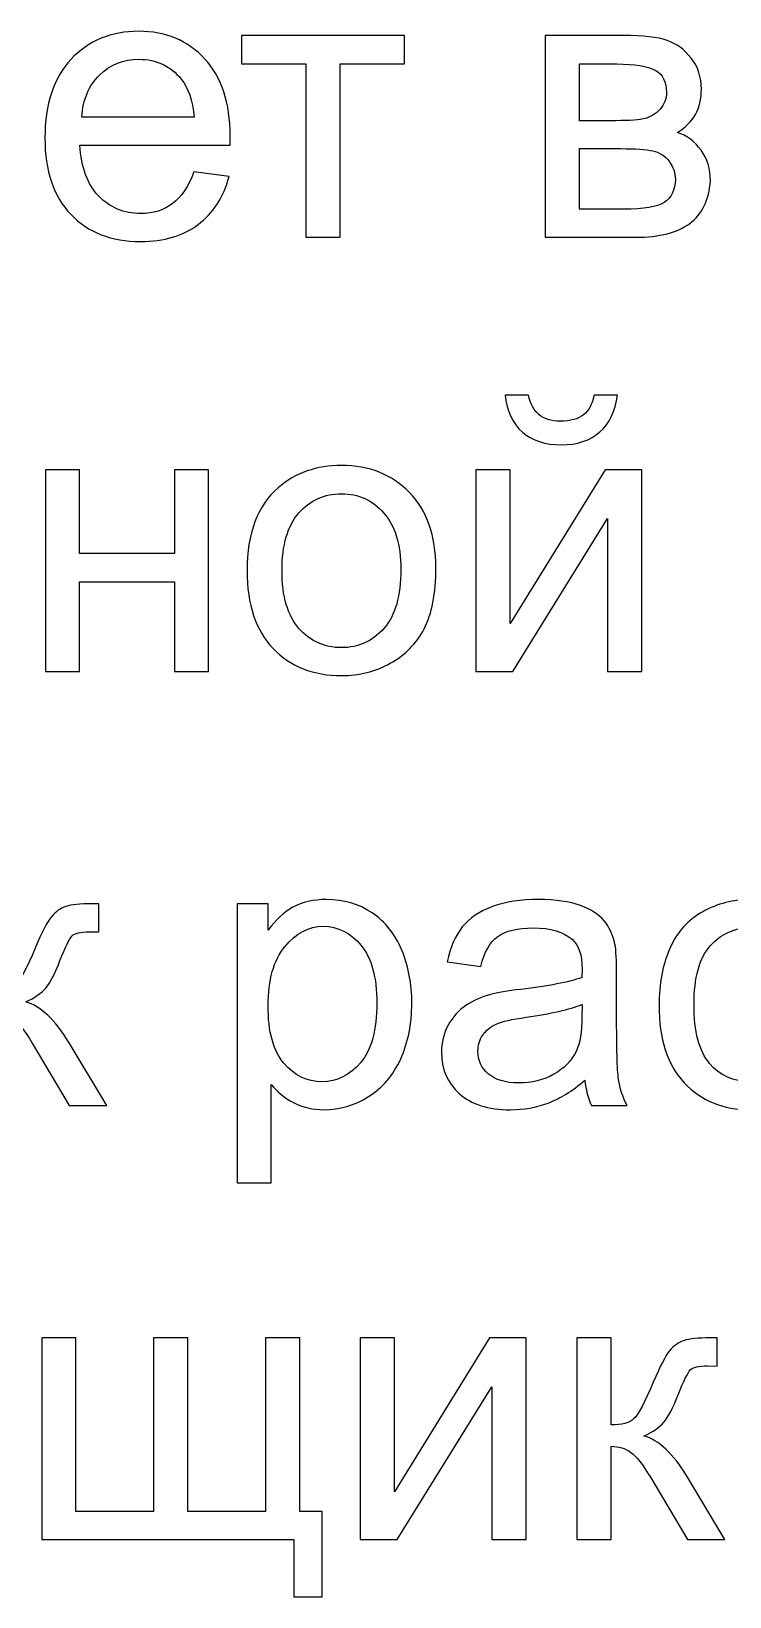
# Model space of a CAD drawing. Header units: centimetres. Extents: x 259 to 610, y 357 to 1252.
# Drawn here: x 316.19 to 322.54, y 1032.73 to 1046.95 of the extents above; entities that cross this region are included whole.
import ezdxf

# ---------------------------------------------------------------- set-up
doc = ezdxf.new("R2010")
doc.units = ezdxf.units.CM
doc.header["$MEASUREMENT"] = 0
doc.layers.add('layer 1', color=7, linetype='Continuous')

msp = doc.modelspace()

# ---------------------------------------------------------------- linework, layer by layer
at = {"layer": 'layer 1', "color": 250}
for points, knots in [([(317.66879, 1045.66826), (317.66879, 1045.66826), (317.98982, 1045.62592), (317.98982, 1045.62592), (317.98982, 1045.62592), (317.93984, 1045.43954), (317.84636, 1045.29431), (317.70995, 1045.19142), (317.70995, 1045.19142), (317.57354, 1045.08853), (317.39951, 1045.03678), (317.18725, 1045.03678), (317.18725, 1045.03678), (316.92032, 1045.03678), (316.70865, 1045.1191), (316.55225, 1045.28373), (316.55225, 1045.28373), (316.39586, 1045.44777), (316.31766, 1045.67884), (316.31766, 1045.97576), (316.31766, 1045.97576), (316.31766, 1046.28268), (316.39644, 1046.52139), (316.55461, 1046.69072), (316.55461, 1046.69072), (316.71277, 1046.86064), (316.91797, 1046.94531), (317.1702, 1046.94531), (317.1702, 1046.94531), (317.41421, 1046.94531), (317.61352, 1046.86241), (317.76816, 1046.69601), (317.76816, 1046.69601), (317.92279, 1046.52962), (318.0004, 1046.29561), (318.0004, 1045.99399), (318.0004, 1045.99399), (318.0004, 1045.97576), (317.99982, 1045.94813), (317.99864, 1045.91167), (317.99864, 1045.91167), (317.99864, 1045.91167), (316.63516, 1045.91167), (316.63516, 1045.91167), (316.63516, 1045.91167), (316.64692, 1045.71118), (316.70336, 1045.55713), (316.80567, 1045.45071), (316.80567, 1045.45071), (316.90738, 1045.34429), (317.03497, 1045.29078), (317.18725, 1045.29078), (317.18725, 1045.29078), (317.30073, 1045.29078), (317.39774, 1045.32077), (317.47771, 1045.38074), (317.47771, 1045.38074), (317.55826, 1045.44071), (317.62176, 1045.53655), (317.66879, 1045.66826)], [0, 0, 0, 0, 0.0625, 0.0625, 0.0625, 0.0625, 0.125, 0.125, 0.125, 0.125, 0.1875, 0.1875, 0.1875, 0.1875, 0.25, 0.25, 0.25, 0.25, 0.3125, 0.3125, 0.3125, 0.3125, 0.375, 0.375, 0.375, 0.375, 0.4375, 0.4375, 0.4375, 0.4375, 0.5, 0.5, 0.5, 0.5, 0.5625, 0.5625, 0.5625, 0.5625, 0.625, 0.625, 0.625, 0.625, 0.6875, 0.6875, 0.6875, 0.6875, 0.75, 0.75, 0.75, 0.75, 0.8125, 0.8125, 0.8125, 0.8125, 0.875, 0.875, 0.875, 0.875, 1, 1, 1, 1]), ([(318.10272, 1046.9065), (318.10272, 1046.9065), (319.58438, 1046.9065), (319.58438, 1046.9065), (319.58438, 1046.9065), (319.58438, 1046.9065), (319.58438, 1046.64898), (319.58438, 1046.64898), (319.58438, 1046.64898), (319.58438, 1046.64898), (318.99877, 1046.64898), (318.99877, 1046.64898), (318.99877, 1046.64898), (318.99877, 1046.64898), (318.99877, 1045.07559), (318.99877, 1045.07559), (318.99877, 1045.07559), (318.99877, 1045.07559), (318.68833, 1045.07559), (318.68833, 1045.07559), (318.68833, 1045.07559), (318.68833, 1045.07559), (318.68833, 1046.64898), (318.68833, 1046.64898), (318.68833, 1046.64898), (318.68833, 1046.64898), (318.10272, 1046.64898), (318.10272, 1046.64898), (318.10272, 1046.64898), (318.10272, 1046.64898), (318.10272, 1046.9065), (318.10272, 1046.9065)], [0, 0, 0, 0, 0.11111111, 0.11111111, 0.11111111, 0.11111111, 0.22222222, 0.22222222, 0.22222222, 0.22222222, 0.33333333, 0.33333333, 0.33333333, 0.33333333, 0.44444444, 0.44444444, 0.44444444, 0.44444444, 0.55555556, 0.55555556, 0.55555556, 0.55555556, 0.66666667, 0.66666667, 0.66666667, 0.66666667, 0.77777778, 0.77777778, 0.77777778, 0.77777778, 1, 1, 1, 1]), ([(320.86084, 1046.9065), (320.86084, 1046.9065), (321.57522, 1046.9065), (321.57522, 1046.9065), (321.57522, 1046.9065), (321.75043, 1046.9065), (321.88096, 1046.8918), (321.9668, 1046.86241), (321.9668, 1046.86241), (322.05205, 1046.83301), (322.12555, 1046.7795), (322.1867, 1046.7013), (322.1867, 1046.7013), (322.24843, 1046.62252), (322.27901, 1046.52903), (322.27901, 1046.41967), (322.27901, 1046.41967), (322.27901, 1046.33206), (322.26078, 1046.25563), (322.22491, 1046.19095), (322.22491, 1046.19095), (322.18846, 1046.12569), (322.13437, 1046.07101), (322.06146, 1046.0275), (322.06146, 1046.0275), (322.1473, 1045.99869), (322.21845, 1045.94519), (322.27548, 1045.8664), (322.27548, 1045.8664), (322.33192, 1045.7882), (322.36015, 1045.69471), (322.36015, 1045.58712), (322.36015, 1045.58712), (322.34897, 1045.41367), (322.28665, 1045.2849), (322.17435, 1045.20141), (322.17435, 1045.20141), (322.06205, 1045.11734), (321.8986, 1045.07559), (321.68458, 1045.07559), (321.68458, 1045.07559), (321.68458, 1045.07559), (320.86084, 1045.07559), (320.86084, 1045.07559), (320.86084, 1045.07559), (320.86084, 1045.07559), (320.86084, 1046.9065), (320.86084, 1046.9065)], [0, 0, 0, 0, 0.07692308, 0.07692308, 0.07692308, 0.07692308, 0.15384615, 0.15384615, 0.15384615, 0.15384615, 0.23076923, 0.23076923, 0.23076923, 0.23076923, 0.30769231, 0.30769231, 0.30769231, 0.30769231, 0.38461538, 0.38461538, 0.38461538, 0.38461538, 0.46153846, 0.46153846, 0.46153846, 0.46153846, 0.53846154, 0.53846154, 0.53846154, 0.53846154, 0.61538462, 0.61538462, 0.61538462, 0.61538462, 0.69230769, 0.69230769, 0.69230769, 0.69230769, 0.76923077, 0.76923077, 0.76923077, 0.76923077, 0.84615385, 0.84615385, 0.84615385, 0.84615385, 1, 1, 1, 1]), ([(316.6528, 1046.16567), (316.6528, 1046.16567), (317.67232, 1046.16567), (317.67232, 1046.16567), (317.67232, 1046.16567), (317.6588, 1046.31972), (317.6194, 1046.43496), (317.55532, 1046.51198), (317.55532, 1046.51198), (317.45713, 1046.63134), (317.32895, 1046.69131), (317.17197, 1046.69131), (317.17197, 1046.69131), (317.02968, 1046.69131), (316.91032, 1046.64368), (316.81331, 1046.54843), (316.81331, 1046.54843), (316.71688, 1046.45318), (316.66338, 1046.3256), (316.6528, 1046.16567)], [0, 0, 0, 0, 0.16666667, 0.16666667, 0.16666667, 0.16666667, 0.33333333, 0.33333333, 0.33333333, 0.33333333, 0.5, 0.5, 0.5, 0.5, 0.66666667, 0.66666667, 0.66666667, 0.66666667, 1, 1, 1, 1]), ([(321.17129, 1046.13392), (321.17129, 1046.13392), (321.50055, 1046.13392), (321.50055, 1046.13392), (321.50055, 1046.13392), (321.63166, 1046.13392), (321.72221, 1046.14098), (321.77101, 1046.1545), (321.77101, 1046.1545), (321.8204, 1046.16861), (321.86449, 1046.19624), (321.9033, 1046.23858), (321.9033, 1046.23858), (321.9421, 1046.28032), (321.96151, 1046.33089), (321.96151, 1046.38968), (321.96151, 1046.38968), (321.96151, 1046.4867), (321.92741, 1046.55373), (321.85979, 1046.59194), (321.85979, 1046.59194), (321.79159, 1046.63016), (321.67517, 1046.64898), (321.51054, 1046.64898), (321.51054, 1046.64898), (321.51054, 1046.64898), (321.17129, 1046.64898), (321.17129, 1046.64898), (321.17129, 1046.64898), (321.17129, 1046.64898), (321.17129, 1046.13392), (321.17129, 1046.13392)], [0, 0, 0, 0, 0.11111111, 0.11111111, 0.11111111, 0.11111111, 0.22222222, 0.22222222, 0.22222222, 0.22222222, 0.33333333, 0.33333333, 0.33333333, 0.33333333, 0.44444444, 0.44444444, 0.44444444, 0.44444444, 0.55555556, 0.55555556, 0.55555556, 0.55555556, 0.66666667, 0.66666667, 0.66666667, 0.66666667, 0.77777778, 0.77777778, 0.77777778, 0.77777778, 1, 1, 1, 1]), ([(321.17129, 1045.32959), (321.17129, 1045.32959), (321.57874, 1045.32959), (321.57874, 1045.32959), (321.57874, 1045.32959), (321.75396, 1045.32959), (321.87449, 1045.35017), (321.93975, 1045.39074), (321.93975, 1045.39074), (322.00502, 1045.43189), (322.03912, 1045.50186), (322.04265, 1045.6024), (322.04265, 1045.6024), (322.04265, 1045.66061), (322.02383, 1045.71529), (321.9862, 1045.76527), (321.9862, 1045.76527), (321.94798, 1045.81525), (321.8986, 1045.847), (321.83804, 1045.85993), (321.83804, 1045.85993), (321.77748, 1045.87345), (321.67987, 1045.87992), (321.54582, 1045.87992), (321.54582, 1045.87992), (321.54582, 1045.87992), (321.17129, 1045.87992), (321.17129, 1045.87992), (321.17129, 1045.87992), (321.17129, 1045.87992), (321.17129, 1045.32959), (321.17129, 1045.32959)], [0, 0, 0, 0, 0.11111111, 0.11111111, 0.11111111, 0.11111111, 0.22222222, 0.22222222, 0.22222222, 0.22222222, 0.33333333, 0.33333333, 0.33333333, 0.33333333, 0.44444444, 0.44444444, 0.44444444, 0.44444444, 0.55555556, 0.55555556, 0.55555556, 0.55555556, 0.66666667, 0.66666667, 0.66666667, 0.66666667, 0.77777778, 0.77777778, 0.77777778, 0.77777778, 1, 1, 1, 1]), ([(321.30416, 1043.64272), (321.30416, 1043.64272), (321.51583, 1043.64272), (321.51583, 1043.64272), (321.51583, 1043.64272), (321.49878, 1043.4975), (321.44586, 1043.38579), (321.35767, 1043.30817), (321.35767, 1043.30817), (321.26948, 1043.22998), (321.15247, 1043.19117), (321.00607, 1043.19117), (321.00607, 1043.19117), (320.85908, 1043.19117), (320.74149, 1043.22998), (320.65388, 1043.307), (320.65388, 1043.307), (320.56627, 1043.38461), (320.51336, 1043.49632), (320.49631, 1043.64272), (320.49631, 1043.64272), (320.49631, 1043.64272), (320.70797, 1043.64272), (320.70797, 1043.64272), (320.70797, 1043.64272), (320.72385, 1043.56335), (320.75618, 1043.50397), (320.80381, 1043.46516), (320.80381, 1043.46516), (320.85143, 1043.42577), (320.91611, 1043.40636), (320.99666, 1043.40636), (320.99666, 1043.40636), (321.09015, 1043.40636), (321.1607, 1043.42518), (321.20833, 1043.4634), (321.20833, 1043.4634), (321.25595, 1043.50103), (321.28829, 1043.561), (321.30416, 1043.64272)], [0, 0, 0, 0, 0.09090909, 0.09090909, 0.09090909, 0.09090909, 0.18181818, 0.18181818, 0.18181818, 0.18181818, 0.27272727, 0.27272727, 0.27272727, 0.27272727, 0.36363636, 0.36363636, 0.36363636, 0.36363636, 0.45454545, 0.45454545, 0.45454545, 0.45454545, 0.54545455, 0.54545455, 0.54545455, 0.54545455, 0.63636364, 0.63636364, 0.63636364, 0.63636364, 0.72727273, 0.72727273, 0.72727273, 0.72727273, 0.81818182, 0.81818182, 0.81818182, 0.81818182, 1, 1, 1, 1]), ([(318.15328, 1042.04994), (318.15328, 1042.38801), (318.24735, 1042.63849), (318.43609, 1042.80135), (318.43609, 1042.80135), (318.59307, 1042.93658), (318.78534, 1043.0042), (319.0117, 1043.0042), (319.0117, 1043.0042), (319.26276, 1043.0042), (319.46855, 1042.92188), (319.62847, 1042.75725), (319.62847, 1042.75725), (319.78781, 1042.59321), (319.86777, 1042.36567), (319.86777, 1042.07581), (319.86777, 1042.07581), (319.86777, 1041.84062), (319.83249, 1041.656), (319.76194, 1041.52136), (319.76194, 1041.52136), (319.69138, 1041.38672), (319.58849, 1041.28206), (319.45326, 1041.20739), (319.45326, 1041.20739), (319.31862, 1041.13272), (319.17104, 1041.09567), (319.0117, 1041.09567), (319.0117, 1041.09567), (318.75535, 1041.09567), (318.54839, 1041.1774), (318.39022, 1041.34144), (318.39022, 1041.34144), (318.23206, 1041.50548), (318.15328, 1041.74184), (318.15328, 1042.04994)], [0, 0, 0, 0, 0.1, 0.1, 0.1, 0.1, 0.2, 0.2, 0.2, 0.2, 0.3, 0.3, 0.3, 0.3, 0.4, 0.4, 0.4, 0.4, 0.5, 0.5, 0.5, 0.5, 0.6, 0.6, 0.6, 0.6, 0.7, 0.7, 0.7, 0.7, 0.8, 0.8, 0.8, 0.8, 1, 1, 1, 1]), ([(316.32177, 1042.96539), (316.32177, 1042.96539), (316.63222, 1042.96539), (316.63222, 1042.96539), (316.63222, 1042.96539), (316.63222, 1042.96539), (316.63222, 1042.20339), (316.63222, 1042.20339), (316.63222, 1042.20339), (316.63222, 1042.20339), (317.49299, 1042.20339), (317.49299, 1042.20339), (317.49299, 1042.20339), (317.49299, 1042.20339), (317.49299, 1042.96539), (317.49299, 1042.96539), (317.49299, 1042.96539), (317.49299, 1042.96539), (317.80344, 1042.96539), (317.80344, 1042.96539), (317.80344, 1042.96539), (317.80344, 1042.96539), (317.80344, 1041.13448), (317.80344, 1041.13448), (317.80344, 1041.13448), (317.80344, 1041.13448), (317.49299, 1041.13448), (317.49299, 1041.13448), (317.49299, 1041.13448), (317.49299, 1041.13448), (317.49299, 1041.94587), (317.49299, 1041.94587), (317.49299, 1041.94587), (317.49299, 1041.94587), (316.63222, 1041.94587), (316.63222, 1041.94587), (316.63222, 1041.94587), (316.63222, 1041.94587), (316.63222, 1041.13448), (316.63222, 1041.13448), (316.63222, 1041.13448), (316.63222, 1041.13448), (316.32177, 1041.13448), (316.32177, 1041.13448), (316.32177, 1041.13448), (316.32177, 1041.13448), (316.32177, 1042.96539), (316.32177, 1042.96539)], [0, 0, 0, 0, 0.07692308, 0.07692308, 0.07692308, 0.07692308, 0.15384615, 0.15384615, 0.15384615, 0.15384615, 0.23076923, 0.23076923, 0.23076923, 0.23076923, 0.30769231, 0.30769231, 0.30769231, 0.30769231, 0.38461538, 0.38461538, 0.38461538, 0.38461538, 0.46153846, 0.46153846, 0.46153846, 0.46153846, 0.53846154, 0.53846154, 0.53846154, 0.53846154, 0.61538462, 0.61538462, 0.61538462, 0.61538462, 0.69230769, 0.69230769, 0.69230769, 0.69230769, 0.76923077, 0.76923077, 0.76923077, 0.76923077, 0.84615385, 0.84615385, 0.84615385, 0.84615385, 1, 1, 1, 1]), ([(320.23172, 1042.96539), (320.23172, 1042.96539), (320.54217, 1042.96539), (320.54217, 1042.96539), (320.54217, 1042.96539), (320.54217, 1042.96539), (320.54217, 1041.56898), (320.54217, 1041.56898), (320.54217, 1041.56898), (320.54217, 1041.56898), (321.40471, 1042.96539), (321.40471, 1042.96539), (321.40471, 1042.96539), (321.40471, 1042.96539), (321.73808, 1042.96539), (321.73808, 1042.96539), (321.73808, 1042.96539), (321.73808, 1042.96539), (321.73808, 1041.13448), (321.73808, 1041.13448), (321.73808, 1041.13448), (321.73808, 1041.13448), (321.42764, 1041.13448), (321.42764, 1041.13448), (321.42764, 1041.13448), (321.42764, 1041.13448), (321.42764, 1042.52207), (321.42764, 1042.52207), (321.42764, 1042.52207), (321.42764, 1042.52207), (320.56627, 1041.13448), (320.56627, 1041.13448), (320.56627, 1041.13448), (320.56627, 1041.13448), (320.23172, 1041.13448), (320.23172, 1041.13448), (320.23172, 1041.13448), (320.23172, 1041.13448), (320.23172, 1042.96539), (320.23172, 1042.96539)], [0, 0, 0, 0, 0.09090909, 0.09090909, 0.09090909, 0.09090909, 0.18181818, 0.18181818, 0.18181818, 0.18181818, 0.27272727, 0.27272727, 0.27272727, 0.27272727, 0.36363636, 0.36363636, 0.36363636, 0.36363636, 0.45454545, 0.45454545, 0.45454545, 0.45454545, 0.54545455, 0.54545455, 0.54545455, 0.54545455, 0.63636364, 0.63636364, 0.63636364, 0.63636364, 0.72727273, 0.72727273, 0.72727273, 0.72727273, 0.81818182, 0.81818182, 0.81818182, 0.81818182, 1, 1, 1, 1]), ([(318.47078, 1042.04935), (318.47078, 1041.81534), (318.52193, 1041.64013), (318.62423, 1041.5243), (318.62423, 1041.5243), (318.72713, 1041.40788), (318.85589, 1041.34967), (319.0117, 1041.34967), (319.0117, 1041.34967), (319.16575, 1041.34967), (319.29392, 1041.40788), (319.39682, 1041.52489), (319.39682, 1041.52489), (319.49912, 1041.64189), (319.55027, 1041.82004), (319.55027, 1042.05934), (319.55027, 1042.05934), (319.55027, 1042.28512), (319.49853, 1042.45622), (319.39564, 1042.57205), (319.39564, 1042.57205), (319.29275, 1042.68846), (319.16457, 1042.74667), (319.0117, 1042.74667), (319.0117, 1042.74667), (318.85589, 1042.74667), (318.72713, 1042.68905), (318.62423, 1042.57322), (318.62423, 1042.57322), (318.52193, 1042.45739), (318.47078, 1042.28277), (318.47078, 1042.04935)], [0, 0, 0, 0, 0.11111111, 0.11111111, 0.11111111, 0.11111111, 0.22222222, 0.22222222, 0.22222222, 0.22222222, 0.33333333, 0.33333333, 0.33333333, 0.33333333, 0.44444444, 0.44444444, 0.44444444, 0.44444444, 0.55555556, 0.55555556, 0.55555556, 0.55555556, 0.66666667, 0.66666667, 0.66666667, 0.66666667, 0.77777778, 0.77777778, 0.77777778, 0.77777778, 1, 1, 1, 1]), ([(315.53508, 1039.02428), (315.53508, 1039.02428), (315.84552, 1039.02428), (315.84552, 1039.02428), (315.84552, 1039.02428), (315.84552, 1039.02428), (315.84552, 1038.23406), (315.84552, 1038.23406), (315.84552, 1038.23406), (315.9443, 1038.23406), (316.01368, 1038.25288), (316.05366, 1038.29109), (316.05366, 1038.29109), (316.09305, 1038.32872), (316.15126, 1038.43867), (316.22887, 1038.62153), (316.22887, 1038.62153), (316.29002, 1038.76617), (316.33941, 1038.86142), (316.37704, 1038.90728), (316.37704, 1038.90728), (316.41525, 1038.95314), (316.45876, 1038.9843), (316.50815, 1039.00018), (316.50815, 1039.00018), (316.55813, 1039.01605), (316.6375, 1039.02428), (316.74628, 1039.02428), (316.74628, 1039.02428), (316.74628, 1039.02428), (316.8086, 1039.02428), (316.8086, 1039.02428), (316.8086, 1039.02428), (316.8086, 1039.02428), (316.8086, 1038.76852), (316.8086, 1038.76852), (316.8086, 1038.76852), (316.8086, 1038.76852), (316.72217, 1038.77028), (316.72217, 1038.77028), (316.72217, 1038.77028), (316.64044, 1038.77028), (316.58811, 1038.75794), (316.56518, 1038.73383), (316.56518, 1038.73383), (316.54108, 1038.70855), (316.50404, 1038.63329), (316.45465, 1038.50805), (316.45465, 1038.50805), (316.40761, 1038.38811), (316.36469, 1038.30521), (316.3253, 1038.25934), (316.3253, 1038.25934), (316.28649, 1038.21348), (316.22593, 1038.17174), (316.1442, 1038.13352), (316.1442, 1038.13352), (316.27767, 1038.09766), (316.40937, 1037.9736), (316.53873, 1037.76075), (316.53873, 1037.76075), (316.53873, 1037.76075), (316.87916, 1037.19337), (316.87916, 1037.19337), (316.87916, 1037.19337), (316.87916, 1037.19337), (316.53814, 1037.19337), (316.53814, 1037.19337), (316.53814, 1037.19337), (316.53814, 1037.19337), (316.20241, 1037.75899), (316.20241, 1037.75899), (316.20241, 1037.75899), (316.1348, 1037.87364), (316.076, 1037.9489), (316.02602, 1037.98535), (316.02602, 1037.98535), (315.97546, 1038.02181), (315.91549, 1038.04003), (315.84552, 1038.04003), (315.84552, 1038.04003), (315.84552, 1038.04003), (315.84552, 1037.19337), (315.84552, 1037.19337), (315.84552, 1037.19337), (315.84552, 1037.19337), (315.53508, 1037.19337), (315.53508, 1037.19337), (315.53508, 1037.19337), (315.53508, 1037.19337), (315.53508, 1039.02428), (315.53508, 1039.02428)], [0, 0, 0, 0, 0.04166667, 0.04166667, 0.04166667, 0.04166667, 0.08333333, 0.08333333, 0.08333333, 0.08333333, 0.125, 0.125, 0.125, 0.125, 0.16666667, 0.16666667, 0.16666667, 0.16666667, 0.20833333, 0.20833333, 0.20833333, 0.20833333, 0.25, 0.25, 0.25, 0.25, 0.29166667, 0.29166667, 0.29166667, 0.29166667, 0.33333333, 0.33333333, 0.33333333, 0.33333333, 0.375, 0.375, 0.375, 0.375, 0.41666667, 0.41666667, 0.41666667, 0.41666667, 0.45833333, 0.45833333, 0.45833333, 0.45833333, 0.5, 0.5, 0.5, 0.5, 0.54166667, 0.54166667, 0.54166667, 0.54166667, 0.58333333, 0.58333333, 0.58333333, 0.58333333, 0.625, 0.625, 0.625, 0.625, 0.66666667, 0.66666667, 0.66666667, 0.66666667, 0.70833333, 0.70833333, 0.70833333, 0.70833333, 0.75, 0.75, 0.75, 0.75, 0.79166667, 0.79166667, 0.79166667, 0.79166667, 0.83333333, 0.83333333, 0.83333333, 0.83333333, 0.875, 0.875, 0.875, 0.875, 0.91666667, 0.91666667, 0.91666667, 0.91666667, 1, 1, 1, 1]), ([(318.06213, 1036.49134), (318.06213, 1036.49134), (318.06213, 1039.02428), (318.06213, 1039.02428), (318.06213, 1039.02428), (318.06213, 1039.02428), (318.34435, 1039.02428), (318.34435, 1039.02428), (318.34435, 1039.02428), (318.34435, 1039.02428), (318.34435, 1038.78381), (318.34435, 1038.78381), (318.34435, 1038.78381), (318.41079, 1038.8767), (318.48605, 1038.94667), (318.57013, 1038.99312), (318.57013, 1038.99312), (318.65362, 1039.03957), (318.75534, 1039.06309), (318.8747, 1039.06309), (318.8747, 1039.06309), (319.03109, 1039.06309), (319.16868, 1039.02311), (319.28803, 1038.94256), (319.28803, 1038.94256), (319.40739, 1038.86259), (319.49735, 1038.74912), (319.5585, 1038.6033), (319.5585, 1038.6033), (319.61906, 1038.4569), (319.64963, 1038.29697), (319.64963, 1038.12235), (319.64963, 1038.12235), (319.64963, 1037.93597), (319.61612, 1037.76781), (319.54909, 1037.61788), (319.54909, 1037.61788), (319.48206, 1037.46854), (319.38446, 1037.35388), (319.25628, 1037.27392), (319.25628, 1037.27392), (319.1287, 1037.19455), (318.99405, 1037.15456), (318.85294, 1037.15456), (318.85294, 1037.15456), (318.74946, 1037.15456), (318.65656, 1037.17632), (318.57484, 1037.21983), (318.57484, 1037.21983), (318.49252, 1037.26334), (318.42549, 1037.31802), (318.37258, 1037.38446), (318.37258, 1037.38446), (318.37258, 1037.38446), (318.37258, 1036.49134), (318.37258, 1036.49134), (318.37258, 1036.49134), (318.37258, 1036.49134), (318.06213, 1036.49134), (318.06213, 1036.49134)], [0, 0, 0, 0, 0.0625, 0.0625, 0.0625, 0.0625, 0.125, 0.125, 0.125, 0.125, 0.1875, 0.1875, 0.1875, 0.1875, 0.25, 0.25, 0.25, 0.25, 0.3125, 0.3125, 0.3125, 0.3125, 0.375, 0.375, 0.375, 0.375, 0.4375, 0.4375, 0.4375, 0.4375, 0.5, 0.5, 0.5, 0.5, 0.5625, 0.5625, 0.5625, 0.5625, 0.625, 0.625, 0.625, 0.625, 0.6875, 0.6875, 0.6875, 0.6875, 0.75, 0.75, 0.75, 0.75, 0.8125, 0.8125, 0.8125, 0.8125, 0.875, 0.875, 0.875, 0.875, 1, 1, 1, 1]), ([(321.22008, 1037.42268), (321.10484, 1037.32449), (320.99371, 1037.25569), (320.88729, 1037.21512), (320.88729, 1037.21512), (320.78087, 1037.17456), (320.6668, 1037.15456), (320.54451, 1037.15456), (320.54451, 1037.15456), (320.34343, 1037.15456), (320.18879, 1037.20337), (320.08061, 1037.30155), (320.08061, 1037.30155), (319.97242, 1037.39916), (319.91833, 1037.52439), (319.91833, 1037.67667), (319.91833, 1037.67667), (319.91833, 1037.76604), (319.93891, 1037.84777), (319.97948, 1037.92185), (319.97948, 1037.92185), (320.02064, 1037.99594), (320.07414, 1038.05473), (320.13999, 1038.09942), (320.13999, 1038.09942), (320.20643, 1038.1441), (320.28051, 1038.17821), (320.36342, 1038.20114), (320.36342, 1038.20114), (320.42456, 1038.21701), (320.51687, 1038.2323), (320.63976, 1038.24759), (320.63976, 1038.24759), (320.89023, 1038.27698), (321.07544, 1038.31285), (321.19362, 1038.35401), (321.19362, 1038.35401), (321.19479, 1038.39634), (321.19538, 1038.42339), (321.19538, 1038.43456), (321.19538, 1038.43456), (321.19538, 1038.56038), (321.16598, 1038.64916), (321.10719, 1038.7009), (321.10719, 1038.7009), (321.02781, 1038.77087), (320.90963, 1038.80556), (320.75324, 1038.80556), (320.75324, 1038.80556), (320.60683, 1038.80556), (320.49865, 1038.77969), (320.42927, 1038.72854), (320.42927, 1038.72854), (320.3593, 1038.67739), (320.30815, 1038.58684), (320.27463, 1038.45631), (320.27463, 1038.45631), (320.27463, 1038.45631), (319.97125, 1038.49864), (319.97125, 1038.49864), (319.97125, 1038.49864), (319.99888, 1038.62858), (320.04415, 1038.73383), (320.10765, 1038.81379), (320.10765, 1038.81379), (320.17115, 1038.89376), (320.26288, 1038.9549), (320.38282, 1038.99841), (320.38282, 1038.99841), (320.50218, 1039.04133), (320.64152, 1039.06309), (320.7991, 1039.06309), (320.7991, 1039.06309), (320.95549, 1039.06309), (321.08308, 1039.04486), (321.18127, 1039.00782), (321.18127, 1039.00782), (321.27887, 1038.97078), (321.35119, 1038.92492), (321.39705, 1038.86906), (321.39705, 1038.86906), (321.44291, 1038.8132), (321.47525, 1038.74265), (321.49407, 1038.65739), (321.49407, 1038.65739), (321.50406, 1038.60448), (321.50935, 1038.50923), (321.50935, 1038.37223), (321.50935, 1038.37223), (321.50935, 1038.37223), (321.50935, 1037.96066), (321.50935, 1037.96066), (321.50935, 1037.96066), (321.50935, 1037.67315), (321.51582, 1037.49147), (321.52876, 1037.41444), (321.52876, 1037.41444), (321.5411, 1037.33742), (321.56697, 1037.26393), (321.6046, 1037.19337), (321.6046, 1037.19337), (321.6046, 1037.19337), (321.28005, 1037.19337), (321.28005, 1037.19337), (321.28005, 1037.19337), (321.24889, 1037.25863), (321.2289, 1037.33507), (321.22008, 1037.42268)], [0, 0, 0, 0, 0.03571429, 0.03571429, 0.03571429, 0.03571429, 0.07142857, 0.07142857, 0.07142857, 0.07142857, 0.10714286, 0.10714286, 0.10714286, 0.10714286, 0.14285714, 0.14285714, 0.14285714, 0.14285714, 0.17857143, 0.17857143, 0.17857143, 0.17857143, 0.21428571, 0.21428571, 0.21428571, 0.21428571, 0.25, 0.25, 0.25, 0.25, 0.28571429, 0.28571429, 0.28571429, 0.28571429, 0.32142857, 0.32142857, 0.32142857, 0.32142857, 0.35714286, 0.35714286, 0.35714286, 0.35714286, 0.39285714, 0.39285714, 0.39285714, 0.39285714, 0.42857143, 0.42857143, 0.42857143, 0.42857143, 0.46428571, 0.46428571, 0.46428571, 0.46428571, 0.5, 0.5, 0.5, 0.5, 0.53571429, 0.53571429, 0.53571429, 0.53571429, 0.57142857, 0.57142857, 0.57142857, 0.57142857, 0.60714286, 0.60714286, 0.60714286, 0.60714286, 0.64285714, 0.64285714, 0.64285714, 0.64285714, 0.67857143, 0.67857143, 0.67857143, 0.67857143, 0.71428571, 0.71428571, 0.71428571, 0.71428571, 0.75, 0.75, 0.75, 0.75, 0.78571429, 0.78571429, 0.78571429, 0.78571429, 0.82142857, 0.82142857, 0.82142857, 0.82142857, 0.85714286, 0.85714286, 0.85714286, 0.85714286, 0.89285714, 0.89285714, 0.89285714, 0.89285714, 0.92857143, 0.92857143, 0.92857143, 0.92857143, 1, 1, 1, 1]), ([(323.18211, 1037.86365), (323.18211, 1037.86365), (323.4855, 1037.82131), (323.4855, 1037.82131), (323.4855, 1037.82131), (323.45198, 1037.61259), (323.36731, 1037.44972), (323.23032, 1037.33154), (323.23032, 1037.33154), (323.09332, 1037.21336), (322.92458, 1037.15456), (322.72526, 1037.15456), (322.72526, 1037.15456), (322.47538, 1037.15456), (322.27429, 1037.23629), (322.1226, 1037.39974), (322.1226, 1037.39974), (321.97032, 1037.5632), (321.89447, 1037.79721), (321.89447, 1038.10177), (321.89447, 1038.10177), (321.89447, 1038.29933), (321.9274, 1038.4716), (321.99266, 1038.61976), (321.99266, 1038.61976), (322.05792, 1038.76734), (322.15729, 1038.87847), (322.29134, 1038.95196), (322.29134, 1038.95196), (322.42481, 1039.02605), (322.57004, 1039.06309), (322.72761, 1039.06309), (322.72761, 1039.06309), (322.92576, 1039.06309), (323.08862, 1039.01311), (323.21444, 1038.91257), (323.21444, 1038.91257), (323.34086, 1038.81203), (323.422, 1038.66915), (323.45727, 1038.48453), (323.45727, 1038.48453), (323.45727, 1038.48453), (323.15741, 1038.43867), (323.15741, 1038.43867), (323.15741, 1038.43867), (323.1286, 1038.56156), (323.07804, 1038.65387), (323.00454, 1038.71619), (323.00454, 1038.71619), (322.93164, 1038.77793), (322.84344, 1038.80909), (322.73996, 1038.80909), (322.73996, 1038.80909), (322.58356, 1038.80909), (322.45656, 1038.75323), (322.35837, 1038.64152), (322.35837, 1038.64152), (322.26077, 1038.52922), (322.21197, 1038.35283), (322.21197, 1038.11059), (322.21197, 1038.11059), (322.21197, 1037.86482), (322.25901, 1037.68667), (322.35308, 1037.57555), (322.35308, 1037.57555), (322.44774, 1037.46442), (322.57063, 1037.40856), (322.72173, 1037.40856), (322.72173, 1037.40856), (322.84403, 1037.40856), (322.94575, 1037.44561), (323.02688, 1037.52028), (323.02688, 1037.52028), (323.10861, 1037.59436), (323.16035, 1037.70901), (323.18211, 1037.86365)], [0, 0, 0, 0, 0.05, 0.05, 0.05, 0.05, 0.1, 0.1, 0.1, 0.1, 0.15, 0.15, 0.15, 0.15, 0.2, 0.2, 0.2, 0.2, 0.25, 0.25, 0.25, 0.25, 0.3, 0.3, 0.3, 0.3, 0.35, 0.35, 0.35, 0.35, 0.4, 0.4, 0.4, 0.4, 0.45, 0.45, 0.45, 0.45, 0.5, 0.5, 0.5, 0.5, 0.55, 0.55, 0.55, 0.55, 0.6, 0.6, 0.6, 0.6, 0.65, 0.65, 0.65, 0.65, 0.7, 0.7, 0.7, 0.7, 0.75, 0.75, 0.75, 0.75, 0.8, 0.8, 0.8, 0.8, 0.85, 0.85, 0.85, 0.85, 0.9, 0.9, 0.9, 0.9, 1, 1, 1, 1]), ([(318.34435, 1038.09766), (318.34435, 1037.86306), (318.39198, 1037.68961), (318.48664, 1037.57731), (318.48664, 1037.57731), (318.58189, 1037.46501), (318.69713, 1037.40856), (318.83236, 1037.40856), (318.83236, 1037.40856), (318.96995, 1037.40856), (319.08754, 1037.46677), (319.18514, 1037.58319), (319.18514, 1037.58319), (319.28333, 1037.6996), (319.33213, 1037.87952), (319.33213, 1038.12353), (319.33213, 1038.12353), (319.33213, 1038.35636), (319.28451, 1038.53039), (319.18867, 1038.64622), (319.18867, 1038.64622), (319.09283, 1038.76205), (318.97877, 1038.81967), (318.84589, 1038.81967), (318.84589, 1038.81967), (318.71418, 1038.81967), (318.59777, 1038.75794), (318.49664, 1038.63505), (318.49664, 1038.63505), (318.39492, 1038.51158), (318.34435, 1038.33284), (318.34435, 1038.09766)], [0, 0, 0, 0, 0.11111111, 0.11111111, 0.11111111, 0.11111111, 0.22222222, 0.22222222, 0.22222222, 0.22222222, 0.33333333, 0.33333333, 0.33333333, 0.33333333, 0.44444444, 0.44444444, 0.44444444, 0.44444444, 0.55555556, 0.55555556, 0.55555556, 0.55555556, 0.66666667, 0.66666667, 0.66666667, 0.66666667, 0.77777778, 0.77777778, 0.77777778, 0.77777778, 1, 1, 1, 1]), ([(321.19538, 1038.11059), (321.08249, 1038.06473), (320.91316, 1038.02592), (320.68738, 1037.99417), (320.68738, 1037.99417), (320.55921, 1037.97595), (320.46866, 1037.95537), (320.41575, 1037.93244), (320.41575, 1037.93244), (320.36283, 1037.90951), (320.32226, 1037.87599), (320.29345, 1037.83248), (320.29345, 1037.83248), (320.26464, 1037.78839), (320.24994, 1037.73959), (320.24994, 1037.68549), (320.24994, 1037.68549), (320.24994, 1037.60377), (320.2811, 1037.53498), (320.34401, 1037.4803), (320.34401, 1037.4803), (320.40693, 1037.42561), (320.49865, 1037.39798), (320.61918, 1037.39798), (320.61918, 1037.39798), (320.73854, 1037.39798), (320.84496, 1037.42385), (320.93844, 1037.47618), (320.93844, 1037.47618), (321.03134, 1037.52792), (321.10013, 1037.59906), (321.14364, 1037.68902), (321.14364, 1037.68902), (321.17716, 1037.75899), (321.19362, 1037.86188), (321.19362, 1037.9977), (321.19362, 1037.9977), (321.19362, 1037.9977), (321.19538, 1038.11059), (321.19538, 1038.11059)], [0, 0, 0, 0, 0.09090909, 0.09090909, 0.09090909, 0.09090909, 0.18181818, 0.18181818, 0.18181818, 0.18181818, 0.27272727, 0.27272727, 0.27272727, 0.27272727, 0.36363636, 0.36363636, 0.36363636, 0.36363636, 0.45454545, 0.45454545, 0.45454545, 0.45454545, 0.54545455, 0.54545455, 0.54545455, 0.54545455, 0.63636364, 0.63636364, 0.63636364, 0.63636364, 0.72727273, 0.72727273, 0.72727273, 0.72727273, 0.81818182, 0.81818182, 0.81818182, 0.81818182, 1, 1, 1, 1]), ([(316.28885, 1035.08317), (316.28885, 1035.08317), (316.59929, 1035.08317), (316.59929, 1035.08317), (316.59929, 1035.08317), (316.59929, 1035.08317), (316.59929, 1033.50626), (316.59929, 1033.50626), (316.59929, 1033.50626), (316.59929, 1033.50626), (317.30484, 1033.50626), (317.30484, 1033.50626), (317.30484, 1033.50626), (317.30484, 1033.50626), (317.30484, 1035.08317), (317.30484, 1035.08317), (317.30484, 1035.08317), (317.30484, 1035.08317), (317.61529, 1035.08317), (317.61529, 1035.08317), (317.61529, 1035.08317), (317.61529, 1035.08317), (317.61529, 1033.50626), (317.61529, 1033.50626), (317.61529, 1033.50626), (317.61529, 1033.50626), (318.32084, 1033.50626), (318.32084, 1033.50626), (318.32084, 1033.50626), (318.32084, 1033.50626), (318.32084, 1035.08317), (318.32084, 1035.08317), (318.32084, 1035.08317), (318.32084, 1035.08317), (318.63129, 1035.08317), (318.63129, 1035.08317), (318.63129, 1035.08317), (318.63129, 1035.08317), (318.63129, 1033.50626), (318.63129, 1033.50626), (318.63129, 1033.50626), (318.63129, 1033.50626), (318.8359, 1033.50626), (318.8359, 1033.50626), (318.8359, 1033.50626), (318.8359, 1033.50626), (318.8359, 1032.73368), (318.8359, 1032.73368), (318.8359, 1032.73368), (318.8359, 1032.73368), (318.57837, 1032.73368), (318.57837, 1032.73368), (318.57837, 1032.73368), (318.57837, 1032.73368), (318.57837, 1033.25226), (318.57837, 1033.25226), (318.57837, 1033.25226), (318.57837, 1033.25226), (316.28885, 1033.25226), (316.28885, 1033.25226), (316.28885, 1033.25226), (316.28885, 1033.25226), (316.28885, 1035.08317), (316.28885, 1035.08317)], [0, 0, 0, 0, 0.05882353, 0.05882353, 0.05882353, 0.05882353, 0.11764706, 0.11764706, 0.11764706, 0.11764706, 0.17647059, 0.17647059, 0.17647059, 0.17647059, 0.23529412, 0.23529412, 0.23529412, 0.23529412, 0.29411765, 0.29411765, 0.29411765, 0.29411765, 0.35294118, 0.35294118, 0.35294118, 0.35294118, 0.41176471, 0.41176471, 0.41176471, 0.41176471, 0.47058824, 0.47058824, 0.47058824, 0.47058824, 0.52941176, 0.52941176, 0.52941176, 0.52941176, 0.58823529, 0.58823529, 0.58823529, 0.58823529, 0.64705882, 0.64705882, 0.64705882, 0.64705882, 0.70588235, 0.70588235, 0.70588235, 0.70588235, 0.76470588, 0.76470588, 0.76470588, 0.76470588, 0.82352941, 0.82352941, 0.82352941, 0.82352941, 0.88235294, 0.88235294, 0.88235294, 0.88235294, 1, 1, 1, 1]), ([(319.18103, 1035.08317), (319.18103, 1035.08317), (319.49148, 1035.08317), (319.49148, 1035.08317), (319.49148, 1035.08317), (319.49148, 1035.08317), (319.49148, 1033.68676), (319.49148, 1033.68676), (319.49148, 1033.68676), (319.49148, 1033.68676), (320.35402, 1035.08317), (320.35402, 1035.08317), (320.35402, 1035.08317), (320.35402, 1035.08317), (320.68739, 1035.08317), (320.68739, 1035.08317), (320.68739, 1035.08317), (320.68739, 1035.08317), (320.68739, 1033.25226), (320.68739, 1033.25226), (320.68739, 1033.25226), (320.68739, 1033.25226), (320.37695, 1033.25226), (320.37695, 1033.25226), (320.37695, 1033.25226), (320.37695, 1033.25226), (320.37695, 1034.63985), (320.37695, 1034.63985), (320.37695, 1034.63985), (320.37695, 1034.63985), (319.51558, 1033.25226), (319.51558, 1033.25226), (319.51558, 1033.25226), (319.51558, 1033.25226), (319.18103, 1033.25226), (319.18103, 1033.25226), (319.18103, 1033.25226), (319.18103, 1033.25226), (319.18103, 1035.08317), (319.18103, 1035.08317)], [0, 0, 0, 0, 0.09090909, 0.09090909, 0.09090909, 0.09090909, 0.18181818, 0.18181818, 0.18181818, 0.18181818, 0.27272727, 0.27272727, 0.27272727, 0.27272727, 0.36363636, 0.36363636, 0.36363636, 0.36363636, 0.45454545, 0.45454545, 0.45454545, 0.45454545, 0.54545455, 0.54545455, 0.54545455, 0.54545455, 0.63636364, 0.63636364, 0.63636364, 0.63636364, 0.72727273, 0.72727273, 0.72727273, 0.72727273, 0.81818182, 0.81818182, 0.81818182, 0.81818182, 1, 1, 1, 1]), ([(321.14836, 1035.08317), (321.14836, 1035.08317), (321.4588, 1035.08317), (321.4588, 1035.08317), (321.4588, 1035.08317), (321.4588, 1035.08317), (321.4588, 1034.29295), (321.4588, 1034.29295), (321.4588, 1034.29295), (321.55758, 1034.29295), (321.62696, 1034.31177), (321.66694, 1034.34998), (321.66694, 1034.34998), (321.70633, 1034.38761), (321.76454, 1034.49756), (321.84215, 1034.68042), (321.84215, 1034.68042), (321.9033, 1034.82506), (321.95269, 1034.92031), (321.99032, 1034.96617), (321.99032, 1034.96617), (322.02853, 1035.01203), (322.07204, 1035.04319), (322.12143, 1035.05907), (322.12143, 1035.05907), (322.17141, 1035.07494), (322.25078, 1035.08317), (322.35956, 1035.08317), (322.35956, 1035.08317), (322.35956, 1035.08317), (322.42188, 1035.08317), (322.42188, 1035.08317), (322.42188, 1035.08317), (322.42188, 1035.08317), (322.42188, 1034.82741), (322.42188, 1034.82741), (322.42188, 1034.82741), (322.42188, 1034.82741), (322.33545, 1034.82917), (322.33545, 1034.82917), (322.33545, 1034.82917), (322.25372, 1034.82917), (322.20139, 1034.81683), (322.17846, 1034.79272), (322.17846, 1034.79272), (322.15436, 1034.76744), (322.11732, 1034.69218), (322.06793, 1034.56694), (322.06793, 1034.56694), (322.02089, 1034.447), (321.97797, 1034.3641), (321.93858, 1034.31823), (321.93858, 1034.31823), (321.89977, 1034.27237), (321.83921, 1034.23063), (321.75748, 1034.19241), (321.75748, 1034.19241), (321.89095, 1034.15655), (322.02265, 1034.03249), (322.15201, 1033.81964), (322.15201, 1033.81964), (322.15201, 1033.81964), (322.49244, 1033.25226), (322.49244, 1033.25226), (322.49244, 1033.25226), (322.49244, 1033.25226), (322.15142, 1033.25226), (322.15142, 1033.25226), (322.15142, 1033.25226), (322.15142, 1033.25226), (321.81569, 1033.81788), (321.81569, 1033.81788), (321.81569, 1033.81788), (321.74808, 1033.93253), (321.68928, 1034.00779), (321.6393, 1034.04424), (321.6393, 1034.04424), (321.58874, 1034.0807), (321.52877, 1034.09892), (321.4588, 1034.09892), (321.4588, 1034.09892), (321.4588, 1034.09892), (321.4588, 1033.25226), (321.4588, 1033.25226), (321.4588, 1033.25226), (321.4588, 1033.25226), (321.14836, 1033.25226), (321.14836, 1033.25226), (321.14836, 1033.25226), (321.14836, 1033.25226), (321.14836, 1035.08317), (321.14836, 1035.08317)], [0, 0, 0, 0, 0.04166667, 0.04166667, 0.04166667, 0.04166667, 0.08333333, 0.08333333, 0.08333333, 0.08333333, 0.125, 0.125, 0.125, 0.125, 0.16666667, 0.16666667, 0.16666667, 0.16666667, 0.20833333, 0.20833333, 0.20833333, 0.20833333, 0.25, 0.25, 0.25, 0.25, 0.29166667, 0.29166667, 0.29166667, 0.29166667, 0.33333333, 0.33333333, 0.33333333, 0.33333333, 0.375, 0.375, 0.375, 0.375, 0.41666667, 0.41666667, 0.41666667, 0.41666667, 0.45833333, 0.45833333, 0.45833333, 0.45833333, 0.5, 0.5, 0.5, 0.5, 0.54166667, 0.54166667, 0.54166667, 0.54166667, 0.58333333, 0.58333333, 0.58333333, 0.58333333, 0.625, 0.625, 0.625, 0.625, 0.66666667, 0.66666667, 0.66666667, 0.66666667, 0.70833333, 0.70833333, 0.70833333, 0.70833333, 0.75, 0.75, 0.75, 0.75, 0.79166667, 0.79166667, 0.79166667, 0.79166667, 0.83333333, 0.83333333, 0.83333333, 0.83333333, 0.875, 0.875, 0.875, 0.875, 0.91666667, 0.91666667, 0.91666667, 0.91666667, 1, 1, 1, 1])]:
    msp.add_open_spline(points, degree=3, knots=knots, dxfattribs=at)

doc.saveas('drawing.dxf')
